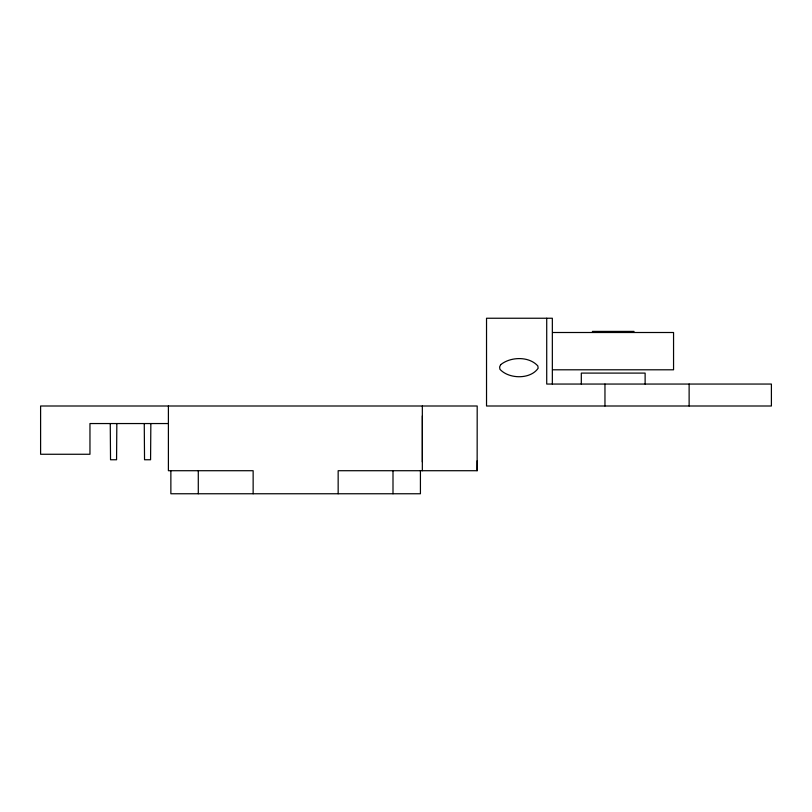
<?xml version="1.0" encoding="UTF-8"?>
<svg xmlns="http://www.w3.org/2000/svg" width="812" height="812" viewBox="0 0 812 812"><rect width="100%" height="100%" fill="white"/><g stroke="black" fill="none" stroke-linecap="round" stroke-linejoin="round"><path stroke-width="1.22" d="M338.157 493.757L338.157 470.716L477.141 470.716L477.192 460.759M116.837 423.549L116.563 459.754L110.533 459.754L110.259 423.549M150.849 423.549L150.575 459.754L144.536 459.754L144.262 423.549M477.141 470.716L477.192 406L40.6 406L40.6 454.263L89.959 454.263L89.959 423.549L168.399 423.549M592.374 331.408L634.06 331.408M552.881 332.504L673.554 332.504L673.554 369.795L552.881 369.795M689.124 384.056L689.124 406M645.124 384.056L645.124 373.094L581.311 373.094L581.311 384.056M604.96 384.056L604.96 406M552.343 384.056L552.343 318.243L486.53 318.243L486.53 406L771.4 406L771.4 384.056L546.72 384.056L546.72 318.243M422.352 415.886L422.352 461.916M422.341 406L422.341 470.716M420.423 470.716L420.423 493.757L170.865 493.757L170.865 470.716M392.998 470.716L392.998 493.757M253.141 493.757L253.141 470.716L168.399 470.716L168.399 406M198.29 470.716L198.29 493.757M500.649 364.71L499.624 366.953L499.908 369.247C508.799 379.153 530.419 379.62 538.133 368.252L537.848 365.968C529.028 356.082 510.575 356.61 500.649 364.71"/></g></svg>
